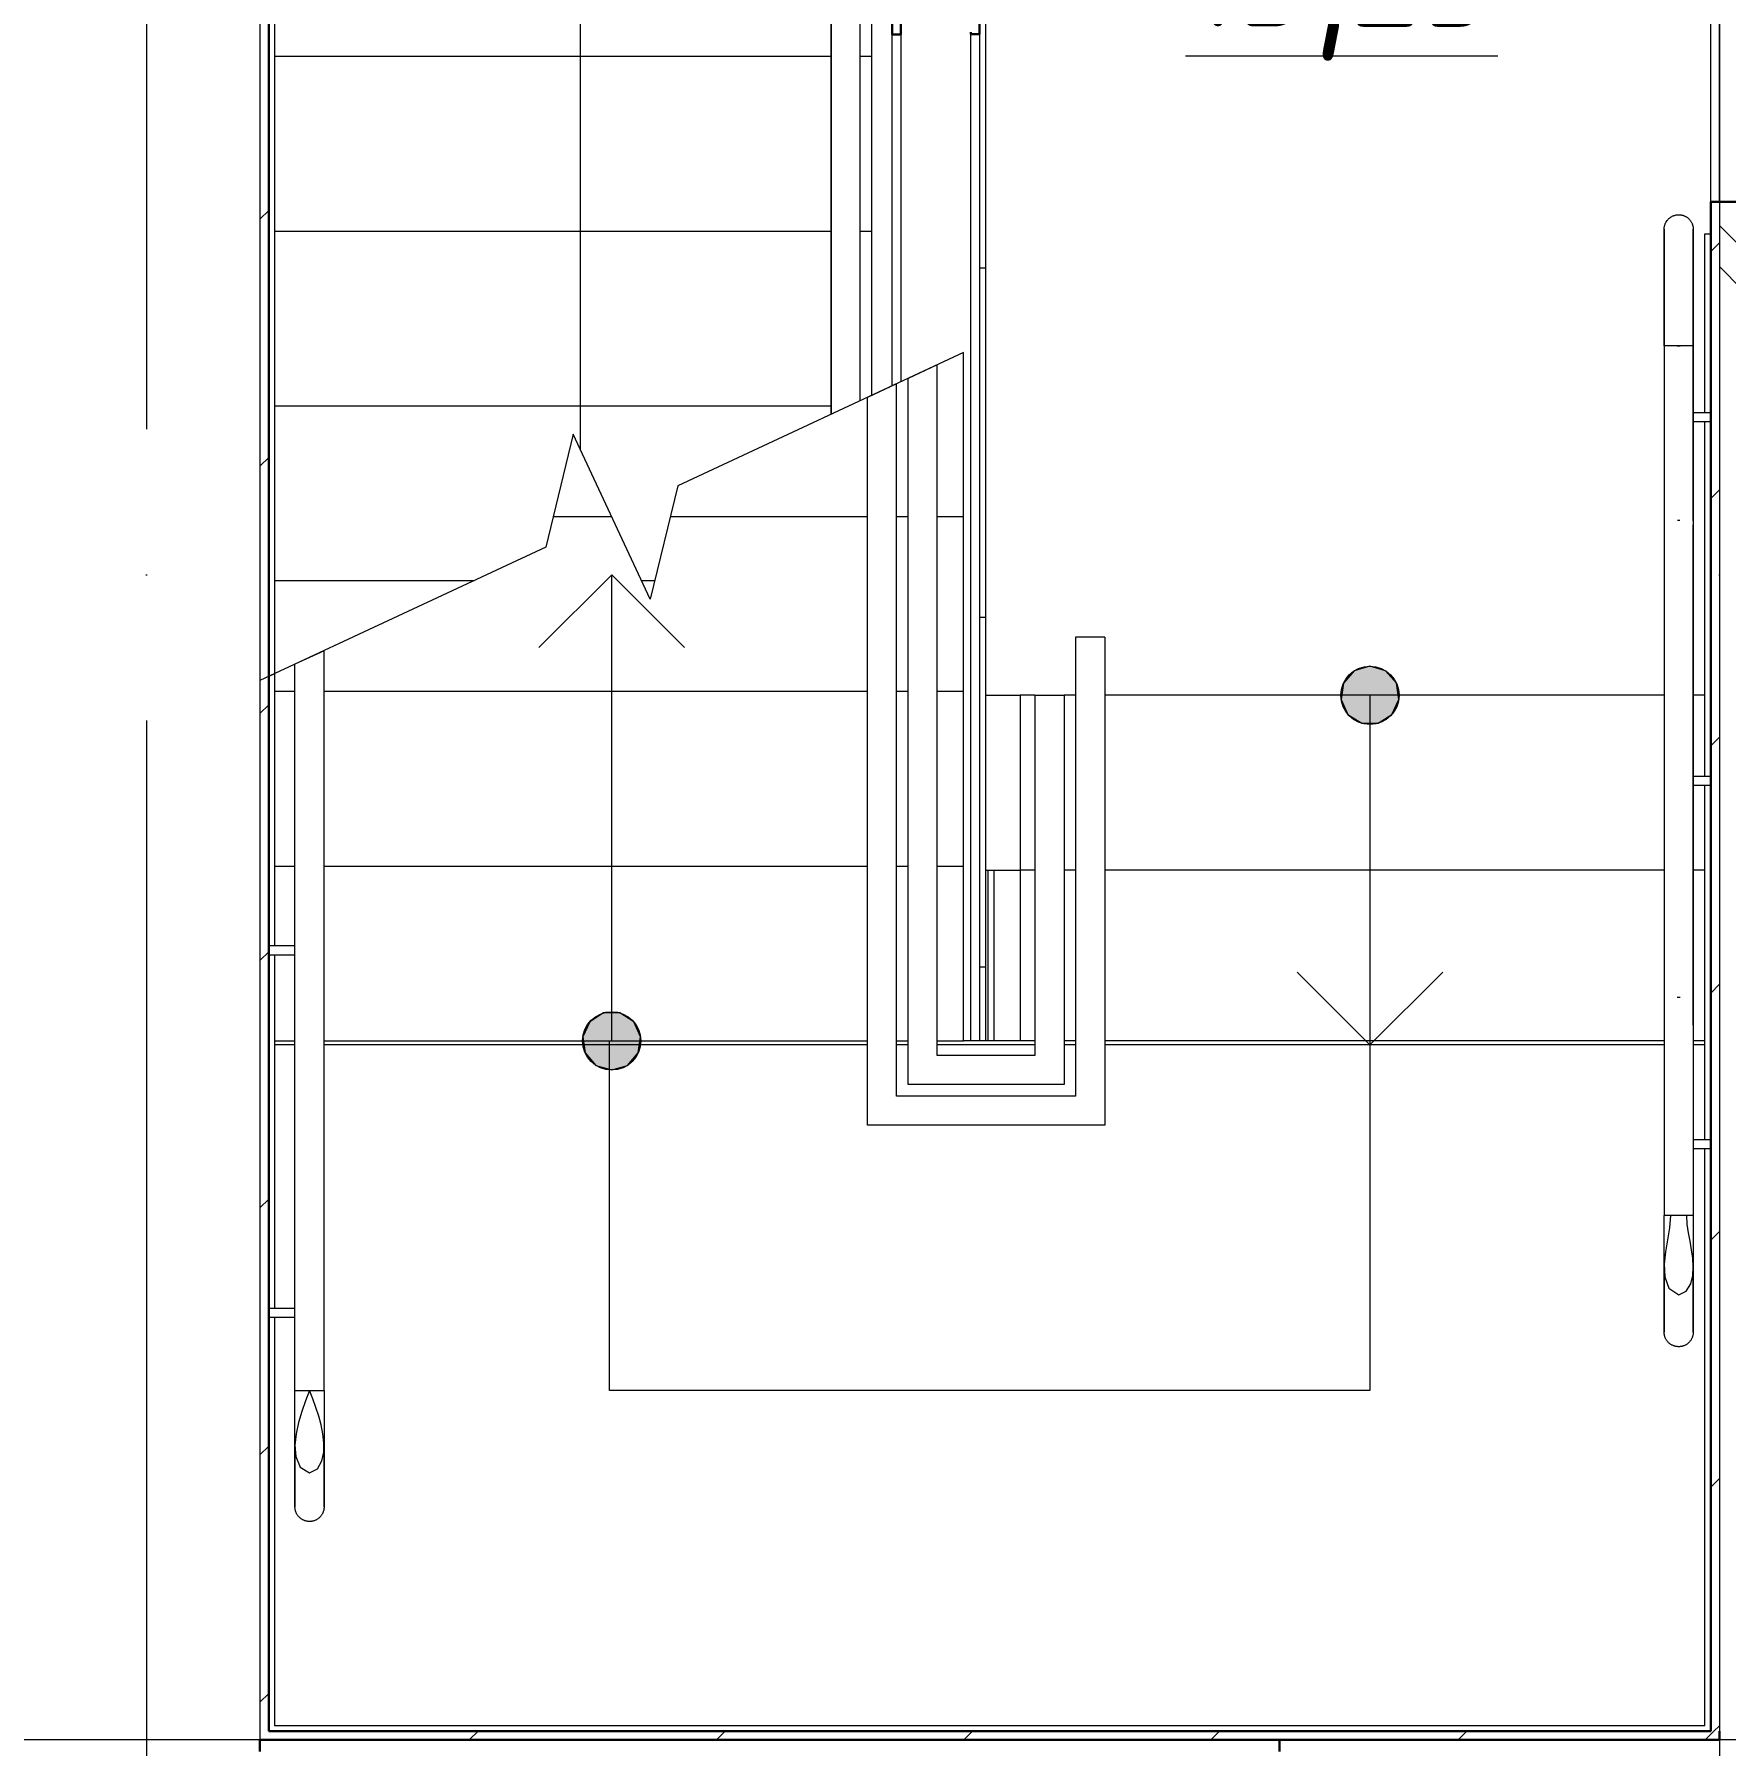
# Model space of a CAD drawing. Header units: millimetres. Extents: x -259809 to 472825, y -397243 to 31861.
# Drawn here: x -7748 to -4845, y -337242 to -334304 of the extents above; entities that cross this region are included whole.
import ezdxf

# ---------------------------------------------------------------- set-up
doc = ezdxf.new("R2010")
doc.units = ezdxf.units.MM
doc.linetypes.add('ADSK_Линия сетки', pattern=[25, 20, -2.5, 0, -2.5])
doc.linetypes.add('ADSK_Штриховая_ш2 п1_5', pattern=[4.5, 3, -1.5])
for name, color, linetype, lineweight in [('Двери', 252, 'Continuous', 9), ('Лестницы', 252, 'Continuous', 9), ('Марки помещений', 252, 'Continuous', 20), ('Ограждение', 252, 'Continuous', 9), ('Оси', 252, 'Continuous', 9), ('Перекрытие', 252, 'Continuous', 18), ('Стены внутренние', 252, 'Continuous', 18), ('Стены наружные', 252, 'Continuous', 18), ('Стрелки вверх', 7, 'Continuous', 18)]:
    doc.layers.add(name, color=color, linetype=linetype, lineweight=lineweight)
doc.styles.add('GOST Common_3', font='', dxfattribs={"height": 3.5})
doc.styles.get('GOST Common_3').set_extended_font_data('GOST 2.304 type A')

# ---------------------------------------------------------------- blocks, each defined once
blk = doc.blocks.new('1 этаж')
at = {"layer": 'Двери', "lineweight": 18, "true_color": 0x636466}
h = blk.add_hatch(dxfattribs=at)
h.set_pattern_fill('FP_2', color=251, angle=-90, style=0, pattern_type=2)
h.set_pattern_definition([(315, (-4580.8, 19069.687), (35.3553, 35.3553), [])])
h.paths.add_polyline_path([(-4855.8, 17944.7), (-4305.8, 17944.7), (-4305.8, 18094.7), (-4855.8, 18094.7)])
h.paths.add_polyline_path([(-4340.6, 19794.7), (-4305.8, 19794.7), (-4305.8, 19944.7), (-4855.8, 19944.7), (-4855.8, 19794.7)])
at = {"layer": 'Ограждение', "true_color": 0x636466}
h = blk.add_hatch(dxfattribs=at)
h.set_pattern_fill('FP_25', color=251, style=0, pattern_type=2)
h.set_pattern_definition([(0, (-32119.8, 94.4), (0, 600), []), (90, (-32119.8, 94.4), (-600, 4e-14), [])])
h.paths.add_polyline_path([(-6125.8, 16654.7), (-6115.8, 16654.7), (-6115.8, 19784.7), (-6125.8, 19794.7), (-6125.8, 16724.7)])
at = {"layer": 'Стрелки вверх', "true_color": 0x636466}
h = blk.add_hatch(color=251, dxfattribs=at)
edge = h.paths.add_edge_path()
edge.add_arc((-5455.8, 17247.8), 50, 0, 360)
for points in [[(-5441.7, 17199.8), (-5418, 17215), (-5406.3, 17240.6), (-5410.3, 17268.5), (-5428.8, 17289.8), (-5455.8, 17297.8), (-5482.8, 17289.8), (-5501.3, 17268.5), (-5505.3, 17240.6), (-5493.6, 17215), (-5469.9, 17199.8)], [(-6757.1, 16604.7), (-6730, 16612.6), (-6711.6, 16633.9), (-6707.6, 16661.8), (-6719.3, 16687.4), (-6743, 16702.7), (-6771.1, 16702.7), (-6794.8, 16687.4), (-6806.5, 16661.8), (-6802.5, 16633.9), (-6784.1, 16612.6)]]:
    blk.add_hatch(color=251, dxfattribs=at).paths.add_polyline_path(points)
h = blk.add_hatch(color=251, dxfattribs=at)
edge = h.paths.add_edge_path()
edge.add_arc((-6757.1, 16654.7), 50, 0, 360)
at = {"layer": 'Двери', "color": 251, "linetype": 'ADSK_Штриховая_ш2 п1_5', "true_color": 0x636466}
for p, q in [((-4305.8, 18094.7), (-4855.8, 18094.7)), ((-4855.8, 18094.7), (-4855.8, 17944.7))]:
    blk.add_line(p, q, dxfattribs=at)
at = {"layer": 'Лестницы', "color": 251, "true_color": 0x636466}
for p, q in [((-7335.8, 18344.7), (-6380.4, 18344.7)), ((-7335.8, 18344.7), (-6380.4, 18344.7)), ((-6330.4, 18344.7), (-6310.4, 18344.7)), ((-6330.4, 18344.7), (-6310.4, 18344.7)), ((-7335.8, 18044.7), (-6380.4, 18044.7)), ((-7335.8, 18044.7), (-6380.4, 18044.7)), ((-6330.4, 18044.7), (-6310.4, 18044.7)), ((-6330.4, 18044.7), (-6310.4, 18044.7)), ((-6153.3, 17836.2), (-6643.8, 17607.5)), ((-6153.3, 17554.7), (-6153.3, 17836.2)), ((-7335.8, 17744.7), (-6380.4, 17744.7)), ((-7335.8, 17744.7), (-6380.4, 17744.7)), ((-6823.1, 17696.3), (-6870.3, 17501.9)), ((-6691, 17413.1), (-6823.1, 17696.3)), ((-6643.8, 17607.5), (-6691, 17413.1)), ((-6857.5, 17554.7), (-6757.1, 17554.7)), ((-6857.5, 17554.7), (-6757.1, 17554.7)), ((-6656.6, 17554.7), (-6318.3, 17554.7)), ((-6656.6, 17554.7), (-6318.3, 17554.7)), ((-6268.3, 17554.7), (-6248.3, 17554.7)), ((-6268.3, 17554.7), (-6248.3, 17554.7)), ((-6198.3, 17554.7), (-6153.3, 17554.7)), ((-6198.3, 17554.7), (-6153.3, 17554.7)), ((-6153.3, 17254.7), (-6153.3, 17554.7)), ((-6870.3, 17501.9), (-7360.8, 17273.2)), ((-7335.8, 17444.7), (-6992.9, 17444.7)), ((-7335.8, 17444.7), (-6992.9, 17444.7)), ((-6705.8, 17444.7), (-6683.3, 17444.7)), ((-6705.8, 17444.7), (-6683.3, 17444.7)), ((-7335.8, 17254.7), (-7300.8, 17254.7)), ((-7335.8, 17254.7), (-7300.8, 17254.7)), ((-7250.8, 17254.7), (-6318.3, 17254.7)), ((-7250.8, 17254.7), (-6318.3, 17254.7)), ((-6268.3, 17254.7), (-6248.3, 17254.7)), ((-6268.3, 17254.7), (-6248.3, 17254.7)), ((-6198.3, 17254.7), (-6153.3, 17254.7)), ((-6198.3, 17254.7), (-6153.3, 17254.7)), ((-6153.3, 16954.7), (-6153.3, 17254.7)), ((-6030.8, 17247.8), (-6055.8, 17247.8)), ((-6055.8, 17247.8), (-6055.8, 16947.8)), ((-6030.8, 17247.8), (-6055.8, 17247.8)), ((-5960.8, 17247.8), (-5980.8, 17247.8)), ((-5960.8, 17247.8), (-5980.8, 17247.8)), ((-4950.8, 17247.8), (-5910.8, 17247.8)), ((-4950.8, 17247.8), (-5910.8, 17247.8)), ((-4880.8, 17247.8), (-4900.8, 17247.8)), ((-4880.8, 17247.8), (-4900.8, 17247.8)), ((-7335.8, 16954.7), (-7300.8, 16954.7)), ((-7335.8, 16954.7), (-7300.8, 16954.7)), ((-7250.8, 16954.7), (-6318.3, 16954.7)), ((-7250.8, 16954.7), (-6318.3, 16954.7)), ((-6268.3, 16954.7), (-6248.3, 16954.7)), ((-6268.3, 16954.7), (-6248.3, 16954.7)), ((-6198.3, 16954.7), (-6153.3, 16954.7)), ((-6198.3, 16954.7), (-6153.3, 16954.7)), ((-6153.3, 16654.7), (-6153.3, 16954.7)), ((-6055.8, 16947.8), (-6055.8, 16654.7)), ((-6030.8, 16947.8), (-6055.8, 16947.8)), ((-6030.8, 16947.8), (-6055.8, 16947.8)), ((-5960.8, 16947.8), (-5980.8, 16947.8)), ((-5960.8, 16947.8), (-5980.8, 16947.8)), ((-4950.8, 16947.8), (-5910.8, 16947.8)), ((-4950.8, 16947.8), (-5910.8, 16947.8)), ((-4880.8, 16947.8), (-4900.8, 16947.8)), ((-4880.8, 16947.8), (-4900.8, 16947.8)), ((-7335.8, 16654.7), (-7300.8, 16654.7)), ((-7335.8, 16654.7), (-7300.8, 16654.7)), ((-7250.8, 16654.7), (-6318.3, 16654.7)), ((-7250.8, 16654.7), (-6318.3, 16654.7)), ((-6268.3, 16654.7), (-6248.3, 16654.7)), ((-6268.3, 16654.7), (-6248.3, 16654.7)), ((-6198.3, 16654.7), (-6153.3, 16654.7)), ((-6198.3, 16654.7), (-6153.3, 16654.7)), ((-6055.8, 16654.7), (-6153.3, 16654.7)), ((-6030.8, 16654.7), (-6055.8, 16654.7)), ((-6030.8, 16647.8), (-6055.8, 16647.8)), ((-5960.8, 16654.7), (-5980.8, 16654.7)), ((-5960.8, 16647.8), (-5980.8, 16647.8)), ((-4950.8, 16654.7), (-5910.8, 16654.7)), ((-4950.8, 16647.8), (-5910.8, 16647.8)), ((-4880.8, 16654.7), (-4900.8, 16654.7)), ((-4880.8, 16647.8), (-4900.8, 16647.8))]:
    blk.add_line(p, q, dxfattribs=at)
at = {"layer": 'Ограждение', "color": 251, "true_color": 0x636466}
for p, q in [((-6115.8, 19784.7), (-6115.8, 16654.7)), ((-7335.8, 19544.7), (-7335.8, 17284.8)), ((-6380.4, 19552.1), (-6380.4, 17730.3)), ((-6380.4, 17730.3), (-6380.4, 19544.7)), ((-6330.4, 17753.6), (-6330.4, 19552.1)), ((-6330.4, 17753.6), (-6330.4, 19544.7)), ((-6310.4, 17763), (-6310.4, 19544.7)), ((-4880.8, 18039.7), (-4870.8, 18039.7)), ((-4880.8, 17732.4), (-4880.8, 18039.7)), ((-4950.8, 17847.8), (-4950.8, 17547.3)), ((-4900.8, 17847.8), (-4950.8, 17847.8)), ((-4950.8, 17847.8), (-4950.8, 17547.8)), ((-4923.5, 17847.8), (-4928.1, 17847.8)), ((-4928.1, 17847.8), (-4925.8, 17847.8)), ((-4925.8, 17847.8), (-4923.5, 17847.8)), ((-4900.8, 17547.3), (-4900.8, 17847.8)), ((-4900.8, 17847.8), (-4900.8, 17547.8)), ((-6198.3, 17815.2), (-6248.3, 17791.9)), ((-6198.3, 17815.2), (-6248.3, 17791.9)), ((-6198.3, 16629.7), (-6198.3, 17815.2)), ((-6268.3, 17782.6), (-6318.3, 17759.3)), ((-6268.3, 16559.7), (-6268.3, 17782.6)), ((-6248.3, 16579.7), (-6248.3, 17791.9)), ((-6318.3, 16509.7), (-6318.3, 17759.3)), ((-4870.8, 17732.7), (-4900.8, 17732.7)), ((-4900.8, 17717.7), (-4870.8, 17717.7)), ((-4880.8, 17108.5), (-4880.8, 17717.9)), ((-4950.8, 17547.8), (-4950.8, 16654.7)), ((-4950.8, 17540.7), (-4950.8, 16681.6)), ((-4900.8, 17547.8), (-4900.8, 16654.7)), ((-4900.8, 16681.6), (-4900.8, 17540.7)), ((-5910.8, 17347.8), (-5960.8, 17347.8)), ((-5960.8, 17347.8), (-5960.8, 16559.7)), ((-5910.8, 17347.8), (-5910.8, 16509.7)), ((-7250.8, 17324.4), (-7300.8, 17301.1)), ((-7250.8, 16354.7), (-7250.8, 17324.4)), ((-7335.8, 17284.8), (-7345.8, 17280.1)), ((-7335.8, 17284.8), (-7335.8, 16817.3)), ((-7300.8, 16354.7), (-7300.8, 17301.1)), ((-6030.8, 17247.8), (-5980.8, 17247.8)), ((-6030.8, 17247.8), (-6030.8, 16629.7)), ((-5980.8, 17247.8), (-5980.8, 16579.7)), ((-4870.8, 17108.7), (-4900.8, 17108.7)), ((-4900.8, 17093.7), (-4870.8, 17093.7)), ((-4880.8, 16484.5), (-4880.8, 17094)), ((-6110.8, 16654.7), (-6110.8, 16947.8)), ((-6100.8, 16654.7), (-6100.8, 16947.8)), ((-7300.8, 16817.6), (-7345.8, 16817.6)), ((-7345.8, 16802.6), (-7300.8, 16802.6)), ((-7335.8, 16802.8), (-7335.8, 16354.7)), ((-4923.2, 16729.3), (-4928.4, 16729.3)), ((-6030.8, 16629.7), (-6198.3, 16629.7)), ((-4950.8, 16654.7), (-4950.8, 16354.7)), ((-4900.8, 16654.7), (-4900.8, 16354.7)), ((-5980.8, 16579.7), (-6248.3, 16579.7)), ((-5960.8, 16559.7), (-6268.3, 16559.7)), ((-5910.8, 16509.7), (-6318.3, 16509.7)), ((-4870.8, 16484.8), (-4900.8, 16484.8)), ((-4900.8, 16469.8), (-4870.8, 16469.8)), ((-4880.8, 15479.7), (-4880.8, 16470)), ((-7335.8, 16354.7), (-7335.8, 16194.9)), ((-7300.8, 16054.7), (-7300.8, 16354.7)), ((-7250.8, 16054.7), (-7250.8, 16354.7)), ((-4900.8, 16354.7), (-4950.8, 16354.7)), ((-7300.8, 16195.2), (-7345.8, 16195.2)), ((-7345.8, 16180.2), (-7300.8, 16180.2)), ((-7335.8, 16180.4), (-7335.8, 15479.7)), ((-7300.8, 16054.7), (-7250.8, 16054.7)), ((-7335.8, 15479.7), (-4880.8, 15479.7))]:
    blk.add_line(p, q, dxfattribs=at)
at = {"layer": 'Ограждение', "color": 251, "true_color": 0x636466, "flags": 128}
for points in [[(-4950.8, 18047.8), (-4950.8, 18048.8), (-4950.7, 18049.8), (-4950.6, 18050.7), (-4950.5, 18051.7), (-4950.3, 18052.7), (-4950.1, 18053.7), (-4949.8, 18054.7), (-4949.5, 18055.6), (-4949.2, 18056.6), (-4948.8, 18057.5), (-4948.4, 18058.4), (-4948, 18059.3), (-4947.5, 18060.2), (-4947, 18061), (-4946.4, 18061.9), (-4945.9, 18062.7), (-4945.2, 18063.5), (-4944.6, 18064.2), (-4943.9, 18065), (-4943.2, 18065.7), (-4942.5, 18066.4), (-4941.7, 18067), (-4940.9, 18067.6), (-4940.1, 18068.2), (-4939.3, 18068.8), (-4938.5, 18069.3), (-4937.6, 18069.8), (-4936.7, 18070.3), (-4935.8, 18070.7), (-4934.9, 18071.1), (-4933.9, 18071.4), (-4933, 18071.7), (-4932, 18072), (-4931, 18072.2), (-4930.1, 18072.4), (-4929.1, 18072.5), (-4928.1, 18072.7), (-4927.1, 18072.7), (-4926.1, 18072.8), (-4925.8, 18072.8)], [(-4925.8, 18072.8), (-4924.8, 18072.7), (-4923.8, 18072.7), (-4922.8, 18072.6), (-4921.8, 18072.4), (-4920.8, 18072.3), (-4919.9, 18072), (-4918.9, 18071.8), (-4917.9, 18071.5), (-4917, 18071.2), (-4916.1, 18070.8), (-4915.2, 18070.4), (-4914.3, 18069.9), (-4913.4, 18069.5), (-4912.5, 18068.9), (-4911.7, 18068.4), (-4910.9, 18067.8), (-4910.1, 18067.2), (-4909.3, 18066.6), (-4908.6, 18065.9), (-4907.9, 18065.2), (-4907.2, 18064.4), (-4906.5, 18063.7), (-4905.9, 18062.9), (-4905.3, 18062.1), (-4904.8, 18061.3), (-4904.2, 18060.4), (-4903.8, 18059.5), (-4903.3, 18058.6), (-4902.9, 18057.7), (-4902.5, 18056.8), (-4902.2, 18055.9), (-4901.9, 18054.9), (-4901.6, 18054), (-4901.4, 18053), (-4901.2, 18052), (-4901, 18051), (-4900.9, 18050), (-4900.8, 18049), (-4900.8, 18048), (-4900.8, 18047.8)], [(-4950.8, 17847.8), (-4950.8, 17855.8), (-4950.8, 17863.7), (-4950.8, 17871.7), (-4950.8, 17879.6), (-4950.8, 17887.5), (-4950.8, 17895.3), (-4950.8, 17903), (-4950.8, 17910.7), (-4950.8, 17918.2), (-4950.8, 17925.6), (-4950.8, 17932.9), (-4950.8, 17940.1), (-4950.8, 17947.1), (-4950.8, 17954), (-4950.8, 17960.7), (-4950.8, 17967.2), (-4950.8, 17973.5), (-4950.8, 17979.6), (-4950.8, 17985.5), (-4950.8, 17991.2), (-4950.8, 17996.7), (-4950.8, 18001.9), (-4950.8, 18006.9), (-4950.8, 18011.6), (-4950.8, 18016.1), (-4950.8, 18020.2), (-4950.8, 18024.1), (-4950.8, 18027.8), (-4950.8, 18031.1), (-4950.8, 18034.2), (-4950.8, 18036.9), (-4950.8, 18039.4), (-4950.8, 18041.5), (-4950.8, 18043.3), (-4950.8, 18044.8), (-4950.8, 18046), (-4950.8, 18046.9), (-4950.8, 18047.5), (-4950.8, 18047.7), (-4950.8, 18047.8)], [(-4950.8, 18047.8), (-4950.8, 18047.6), (-4950.8, 18047.1), (-4950.8, 18046.3), (-4950.8, 18045.2), (-4950.8, 18043.8), (-4950.8, 18042), (-4950.8, 18040), (-4950.8, 18037.6), (-4950.8, 18034.9), (-4950.8, 18032), (-4950.8, 18028.7), (-4950.8, 18025.2), (-4950.8, 18021.3), (-4950.8, 18017.2), (-4950.8, 18012.8), (-4950.8, 18008.2), (-4950.8, 18003.3), (-4950.8, 17998.1), (-4950.8, 17992.7), (-4950.8, 17987.1), (-4950.8, 17981.2), (-4950.8, 17975.2), (-4950.8, 17968.9), (-4950.8, 17962.5), (-4950.8, 17955.8), (-4950.8, 17949), (-4950.8, 17942), (-4950.8, 17934.9), (-4950.8, 17927.6), (-4950.8, 17920.2), (-4950.8, 17912.7), (-4950.8, 17905.1), (-4950.8, 17897.4), (-4950.8, 17889.6), (-4950.8, 17881.7), (-4950.8, 17873.8), (-4950.8, 17865.9), (-4950.8, 17857.9), (-4950.8, 17849.9), (-4950.8, 17847.8)], [(-4900.8, 17847.8), (-4900.8, 17855.8), (-4900.8, 17863.7), (-4900.8, 17871.7), (-4900.8, 17879.6), (-4900.8, 17887.5), (-4900.8, 17895.3), (-4900.8, 17903), (-4900.8, 17910.7), (-4900.8, 17918.2), (-4900.8, 17925.6), (-4900.8, 17932.9), (-4900.8, 17940.1), (-4900.8, 17947.1), (-4900.8, 17954), (-4900.8, 17960.7), (-4900.8, 17967.2), (-4900.8, 17973.5), (-4900.8, 17979.6), (-4900.8, 17985.5), (-4900.8, 17991.2), (-4900.8, 17996.7), (-4900.8, 18001.9), (-4900.8, 18006.9), (-4900.8, 18011.6), (-4900.8, 18016.1), (-4900.8, 18020.2), (-4900.8, 18024.1), (-4900.8, 18027.8), (-4900.8, 18031.1), (-4900.8, 18034.2), (-4900.8, 18036.9), (-4900.8, 18039.4), (-4900.8, 18041.5), (-4900.8, 18043.3), (-4900.8, 18044.8), (-4900.8, 18046), (-4900.8, 18046.9), (-4900.8, 18047.5), (-4900.8, 18047.7), (-4900.8, 18047.8)], [(-4900.8, 18047.8), (-4900.8, 18047.6), (-4900.8, 18047.1), (-4900.8, 18046.3), (-4900.8, 18045.2), (-4900.8, 18043.8), (-4900.8, 18042), (-4900.8, 18040), (-4900.8, 18037.6), (-4900.8, 18034.9), (-4900.8, 18032), (-4900.8, 18028.7), (-4900.8, 18025.2), (-4900.8, 18021.3), (-4900.8, 18017.2), (-4900.8, 18012.8), (-4900.8, 18008.2), (-4900.8, 18003.3), (-4900.8, 17998.1), (-4900.8, 17992.7), (-4900.8, 17987.1), (-4900.8, 17981.2), (-4900.8, 17975.2), (-4900.8, 17968.9), (-4900.8, 17962.5), (-4900.8, 17955.8), (-4900.8, 17949), (-4900.8, 17942), (-4900.8, 17934.9), (-4900.8, 17927.6), (-4900.8, 17920.2), (-4900.8, 17912.7), (-4900.8, 17905.1), (-4900.8, 17897.4), (-4900.8, 17889.6), (-4900.8, 17881.7), (-4900.8, 17873.8), (-4900.8, 17865.9), (-4900.8, 17857.9), (-4900.8, 17849.9), (-4900.8, 17847.8)], [(-4950.8, 16154.7), (-4950.8, 16154.8), (-4950.8, 16155.3), (-4950.8, 16156.1), (-4950.8, 16157.2), (-4950.8, 16158.7), (-4950.8, 16160.4), (-4950.8, 16162.5), (-4950.8, 16164.8), (-4950.8, 16167.5), (-4950.8, 16170.5), (-4950.8, 16173.7), (-4950.8, 16177.3), (-4950.8, 16181.1), (-4950.8, 16185.2), (-4950.8, 16189.6), (-4950.8, 16194.3), (-4950.8, 16199.2), (-4950.8, 16204.3), (-4950.8, 16209.7), (-4950.8, 16215.3), (-4950.8, 16221.2), (-4950.8, 16227.3), (-4950.8, 16233.5), (-4950.8, 16240), (-4950.8, 16246.6), (-4950.8, 16253.4), (-4950.8, 16260.4), (-4950.8, 16267.6), (-4950.8, 16274.8), (-4950.8, 16282.2), (-4950.8, 16289.7), (-4950.8, 16297.3), (-4950.8, 16305.1), (-4950.8, 16312.8), (-4950.8, 16320.7), (-4950.8, 16328.6), (-4950.8, 16336.6), (-4950.8, 16344.5), (-4950.8, 16352.5), (-4950.8, 16354.7)], [(-4939.7, 16354.7), (-4941.4, 16333.7), (-4945, 16312.9), (-4948.6, 16292.5), (-4950.7, 16271.4), (-4949.6, 16249.8), (-4942.7, 16229.9), (-4925.8, 16218.7)], [(-4925.8, 16218.7), (-4912.7, 16224.9), (-4905.2, 16237.5), (-4901.7, 16251.9), (-4900.8, 16266.7), (-4901.6, 16281.5), (-4903.6, 16296.2), (-4906.2, 16310.8), (-4908.9, 16325.3), (-4911, 16339.9), (-4911.9, 16354.7)], [(-4900.8, 16354.7), (-4900.8, 16346.7), (-4900.8, 16338.7), (-4900.8, 16330.7), (-4900.8, 16322.8), (-4900.8, 16315), (-4900.8, 16307.1), (-4900.8, 16299.4), (-4900.8, 16291.8), (-4900.8, 16284.2), (-4900.8, 16276.8), (-4900.8, 16269.5), (-4900.8, 16262.3), (-4900.8, 16255.3), (-4900.8, 16248.4), (-4900.8, 16241.8), (-4900.8, 16235.2), (-4900.8, 16228.9), (-4900.8, 16222.8), (-4900.8, 16216.9), (-4900.8, 16211.2), (-4900.8, 16205.8), (-4900.8, 16200.5), (-4900.8, 16195.6), (-4900.8, 16190.8), (-4900.8, 16186.4), (-4900.8, 16182.2), (-4900.8, 16178.3), (-4900.8, 16174.7), (-4900.8, 16171.3), (-4900.8, 16168.3), (-4900.8, 16165.5), (-4900.8, 16163.1), (-4900.8, 16160.9), (-4900.8, 16159.1), (-4900.8, 16157.6), (-4900.8, 16156.4), (-4900.8, 16155.5), (-4900.8, 16154.9), (-4900.8, 16154.7), (-4900.8, 16154.7)], [(-4950.8, 16266), (-4950.8, 16258.9), (-4950.8, 16251.9), (-4950.8, 16245.1), (-4950.8, 16238.5), (-4950.8, 16232.1), (-4950.8, 16225.9), (-4950.8, 16219.9), (-4950.8, 16214.1), (-4950.8, 16208.5), (-4950.8, 16203.2), (-4950.8, 16198.1), (-4950.8, 16193.2), (-4950.8, 16188.6), (-4950.8, 16184.3), (-4950.8, 16180.2), (-4950.8, 16176.5), (-4950.8, 16173), (-4950.8, 16169.8), (-4950.8, 16166.9), (-4950.8, 16164.3), (-4950.8, 16162), (-4950.8, 16160), (-4950.8, 16158.3), (-4950.8, 16157), (-4950.8, 16155.9), (-4950.8, 16155.2), (-4950.8, 16154.8), (-4950.8, 16154.7)], [(-4900.8, 16154.7), (-4900.8, 16154.8), (-4900.8, 16155.3), (-4900.8, 16156.1), (-4900.8, 16157.2), (-4900.8, 16158.7), (-4900.8, 16160.4), (-4900.8, 16162.5), (-4900.8, 16164.8), (-4900.8, 16167.5), (-4900.8, 16170.5), (-4900.8, 16173.7), (-4900.8, 16177.3), (-4900.8, 16181.1), (-4900.8, 16185.2), (-4900.8, 16189.6), (-4900.8, 16194.3), (-4900.8, 16199.2), (-4900.8, 16204.3), (-4900.8, 16209.7), (-4900.8, 16215.3), (-4900.8, 16221.2), (-4900.8, 16227.3), (-4900.8, 16233.5), (-4900.8, 16240), (-4900.8, 16246.6), (-4900.8, 16253.4), (-4900.8, 16260.4), (-4900.8, 16266)], [(-4925.8, 16129.7), (-4926.8, 16129.7), (-4927.8, 16129.8), (-4928.8, 16129.9), (-4929.8, 16130), (-4930.8, 16130.2), (-4931.7, 16130.4), (-4932.7, 16130.7), (-4933.7, 16131), (-4934.6, 16131.3), (-4935.5, 16131.7), (-4936.5, 16132.1), (-4937.3, 16132.5), (-4938.2, 16133), (-4939.1, 16133.5), (-4939.9, 16134.1), (-4940.7, 16134.6), (-4941.5, 16135.2), (-4942.3, 16135.9), (-4943, 16136.6), (-4943.7, 16137.3), (-4944.4, 16138), (-4945.1, 16138.8), (-4945.7, 16139.5), (-4946.3, 16140.3), (-4946.8, 16141.2), (-4947.4, 16142), (-4947.9, 16142.9), (-4948.3, 16143.8), (-4948.7, 16144.7), (-4949.1, 16145.6), (-4949.4, 16146.6), (-4949.8, 16147.5), (-4950, 16148.5), (-4950.2, 16149.5), (-4950.4, 16150.4), (-4950.6, 16151.4), (-4950.7, 16152.4), (-4950.8, 16153.4), (-4950.8, 16154.4), (-4950.8, 16154.7)], [(-4900.8, 16154.7), (-4900.8, 16153.7), (-4900.9, 16152.7), (-4901, 16151.7), (-4901.1, 16150.7), (-4901.3, 16149.7), (-4901.5, 16148.7), (-4901.8, 16147.8), (-4902.1, 16146.8), (-4902.4, 16145.9), (-4902.8, 16145), (-4903.2, 16144), (-4903.6, 16143.1), (-4904.1, 16142.3), (-4904.6, 16141.4), (-4905.2, 16140.6), (-4905.7, 16139.8), (-4906.4, 16139), (-4907, 16138.2), (-4907.7, 16137.5), (-4908.4, 16136.8), (-4909.1, 16136.1), (-4909.9, 16135.4), (-4910.7, 16134.8), (-4911.5, 16134.2), (-4912.3, 16133.7), (-4913.1, 16133.1), (-4914, 16132.6), (-4914.9, 16132.2), (-4915.8, 16131.8), (-4916.7, 16131.4), (-4917.7, 16131), (-4918.6, 16130.7), (-4919.6, 16130.5), (-4920.6, 16130.2), (-4921.6, 16130.1), (-4922.5, 16129.9), (-4923.5, 16129.8), (-4924.5, 16129.7), (-4925.5, 16129.7), (-4925.8, 16129.7)], [(-7300.8, 15854.7), (-7300.8, 15854.8), (-7300.8, 15855.3), (-7300.8, 15856.1), (-7300.8, 15857.2), (-7300.8, 15858.7), (-7300.8, 15860.4), (-7300.8, 15862.5), (-7300.8, 15864.8), (-7300.8, 15867.5), (-7300.8, 15870.5), (-7300.8, 15873.7), (-7300.8, 15877.3), (-7300.8, 15881.1), (-7300.8, 15885.2), (-7300.8, 15889.6), (-7300.8, 15894.3), (-7300.8, 15899.2), (-7300.8, 15904.3), (-7300.8, 15909.7), (-7300.8, 15915.3), (-7300.8, 15921.2), (-7300.8, 15927.3), (-7300.8, 15933.5), (-7300.8, 15940), (-7300.8, 15946.6), (-7300.8, 15953.4), (-7300.8, 15960.4), (-7300.8, 15967.6), (-7300.8, 15974.8), (-7300.8, 15982.2), (-7300.8, 15989.7), (-7300.8, 15997.3), (-7300.8, 16005.1), (-7300.8, 16012.8), (-7300.8, 16020.7), (-7300.8, 16028.6), (-7300.8, 16036.6), (-7300.8, 16044.5), (-7300.8, 16052.5), (-7300.8, 16054.7)], [(-7275.8, 16054.7), (-7282.6, 16036.6), (-7289, 16018.2), (-7294.6, 15999.4), (-7298.8, 15980), (-7300.8, 15960.5), (-7299.3, 15941), (-7292, 15923), (-7275.8, 15913.3)], [(-7275.8, 15913.3), (-7262, 15919.9), (-7254.4, 15933.5), (-7251.2, 15948.8), (-7251, 15964.5), (-7252.8, 15980), (-7256, 15995.4), (-7260.1, 16010.4), (-7265, 16025.3), (-7270.3, 16040.1), (-7275.8, 16054.7)], [(-7250.8, 16054.7), (-7250.8, 16046.7), (-7250.8, 16038.7), (-7250.8, 16030.7), (-7250.8, 16022.8), (-7250.8, 16015), (-7250.8, 16007.1), (-7250.8, 15999.4), (-7250.8, 15991.8), (-7250.8, 15984.2), (-7250.8, 15976.8), (-7250.8, 15969.5), (-7250.8, 15962.3), (-7250.8, 15955.3), (-7250.8, 15948.4), (-7250.8, 15941.8), (-7250.8, 15935.2), (-7250.8, 15928.9), (-7250.8, 15922.8), (-7250.8, 15916.9), (-7250.8, 15911.2), (-7250.8, 15905.8), (-7250.8, 15900.5), (-7250.8, 15895.6), (-7250.8, 15890.8), (-7250.8, 15886.4), (-7250.8, 15882.2), (-7250.8, 15878.3), (-7250.8, 15874.7), (-7250.8, 15871.3), (-7250.8, 15868.3), (-7250.8, 15865.5), (-7250.8, 15863.1), (-7250.8, 15860.9), (-7250.8, 15859.1), (-7250.8, 15857.6), (-7250.8, 15856.4), (-7250.8, 15855.5), (-7250.8, 15854.9), (-7250.8, 15854.7), (-7250.8, 15854.7)], [(-7300.8, 15957.9), (-7300.8, 15951), (-7300.8, 15944.2), (-7300.8, 15937.6), (-7300.8, 15931.2), (-7300.8, 15925), (-7300.8, 15919.1), (-7300.8, 15913.3), (-7300.8, 15907.7), (-7300.8, 15902.4), (-7300.8, 15897.4), (-7300.8, 15892.6), (-7300.8, 15888), (-7300.8, 15883.7), (-7300.8, 15879.7), (-7300.8, 15876), (-7300.8, 15872.5), (-7300.8, 15869.4), (-7300.8, 15866.5), (-7300.8, 15863.9), (-7300.8, 15861.7), (-7300.8, 15859.8), (-7300.8, 15858.1), (-7300.8, 15856.8), (-7300.8, 15855.8), (-7300.8, 15855.1), (-7300.8, 15854.8), (-7300.8, 15854.7)], [(-7250.8, 15854.7), (-7250.8, 15854.8), (-7250.8, 15855.3), (-7250.8, 15856.1), (-7250.8, 15857.2), (-7250.8, 15858.7), (-7250.8, 15860.4), (-7250.8, 15862.5), (-7250.8, 15864.8), (-7250.8, 15867.5), (-7250.8, 15870.5), (-7250.8, 15873.7), (-7250.8, 15877.3), (-7250.8, 15881.1), (-7250.8, 15885.2), (-7250.8, 15889.6), (-7250.8, 15894.3), (-7250.8, 15899.2), (-7250.8, 15904.3), (-7250.8, 15909.7), (-7250.8, 15915.3), (-7250.8, 15921.2), (-7250.8, 15927.3), (-7250.8, 15933.5), (-7250.8, 15940), (-7250.8, 15946.6), (-7250.8, 15953.4), (-7250.8, 15957.9)], [(-7275.8, 15829.7), (-7276.8, 15829.7), (-7277.8, 15829.8), (-7278.8, 15829.9), (-7279.8, 15830), (-7280.8, 15830.2), (-7281.7, 15830.4), (-7282.7, 15830.7), (-7283.7, 15831), (-7284.6, 15831.3), (-7285.5, 15831.7), (-7286.5, 15832.1), (-7287.3, 15832.5), (-7288.2, 15833), (-7289.1, 15833.5), (-7289.9, 15834.1), (-7290.7, 15834.6), (-7291.5, 15835.2), (-7292.3, 15835.9), (-7293, 15836.6), (-7293.7, 15837.3), (-7294.4, 15838), (-7295.1, 15838.8), (-7295.7, 15839.5), (-7296.3, 15840.3), (-7296.8, 15841.2), (-7297.4, 15842), (-7297.9, 15842.9), (-7298.3, 15843.8), (-7298.7, 15844.7), (-7299.1, 15845.6), (-7299.4, 15846.6), (-7299.8, 15847.5), (-7300, 15848.5), (-7300.2, 15849.5), (-7300.4, 15850.4), (-7300.6, 15851.4), (-7300.7, 15852.4), (-7300.8, 15853.4), (-7300.8, 15854.4), (-7300.8, 15854.7)], [(-7250.8, 15854.7), (-7250.8, 15853.7), (-7250.9, 15852.7), (-7251, 15851.7), (-7251.1, 15850.7), (-7251.3, 15849.7), (-7251.5, 15848.7), (-7251.8, 15847.8), (-7252.1, 15846.8), (-7252.4, 15845.9), (-7252.8, 15845), (-7253.2, 15844), (-7253.6, 15843.1), (-7254.1, 15842.3), (-7254.6, 15841.4), (-7255.2, 15840.6), (-7255.7, 15839.8), (-7256.4, 15839), (-7257, 15838.2), (-7257.7, 15837.5), (-7258.4, 15836.8), (-7259.1, 15836.1), (-7259.9, 15835.4), (-7260.7, 15834.8), (-7261.5, 15834.2), (-7262.3, 15833.7), (-7263.1, 15833.1), (-7264, 15832.6), (-7264.9, 15832.2), (-7265.8, 15831.8), (-7266.7, 15831.4), (-7267.7, 15831), (-7268.6, 15830.7), (-7269.6, 15830.5), (-7270.6, 15830.2), (-7271.6, 15830.1), (-7272.5, 15829.9), (-7273.5, 15829.8), (-7274.5, 15829.7), (-7275.5, 15829.7), (-7275.8, 15829.7)]]:
    blk.add_lwpolyline(points, dxfattribs=at)
at = {"layer": 'Ограждение', "color": 251, "true_color": 0x636466}
blk.add_open_spline([(-4923.8, 17547.7), (-4924.5, 17547.7), (-4925.8, 17547.8), (-4927.1, 17547.7), (-4927.8, 17547.7)], degree=3, dxfattribs=at)
at = {"layer": 'Оси', "color": 251, "linetype": 'ADSK_Линия сетки', "ltscale": 100, "true_color": 0x636466}
for p, q in [((-7555.8, 32205.3), (-7555.8, 10954.7)), ((-4855.8, 32205.3), (-4855.8, 10954.7)), ((-805.8, 15454.7), (-72528.1, 15454.7))]:
    blk.add_line(p, q, dxfattribs=at)
at = {"layer": 'Перекрытие', "color": 251, "ltscale": 100, "true_color": 0x636466}
for p, q in [((-4855.8, 18094.7), (-4855.8, 19794.7)), ((-6115.8, 17247.8), (-6055.8, 17247.8)), ((-6115.8, 16947.8), (-6055.8, 16947.8)), ((-7300.8, 16647.8), (-7335.8, 16647.8)), ((-6318.3, 16647.8), (-7250.8, 16647.8)), ((-6248.3, 16647.8), (-6268.3, 16647.8)), ((-6030.8, 16647.8), (-6198.3, 16647.8)), ((-5960.8, 16647.8), (-5980.8, 16647.8)), ((-4950.8, 16647.8), (-5910.8, 16647.8)), ((-4880.8, 16647.8), (-4900.8, 16647.8))]:
    blk.add_line(p, q, dxfattribs=at)
at = {"layer": 'Стены внутренние', "color": 251, "true_color": 0x636466}
for p, q in [((-4855.8, 19794.7), (-4855.8, 15469.7)), ((-7360.8, 15454.7), (-7360.8, 15454.7))]:
    blk.add_line(p, q, dxfattribs=at)
at = {"layer": 'Стены внутренние', "color": 251, "lineweight": 30, "true_color": 0x636466}
for p, q in [((-4305.8, 18094.7), (-4855.8, 18094.7)), ((-7360.8, 15434.7), (-7360.8, 15454.7)), ((-4855.8, 15454.7), (-5610.8, 15454.7)), ((-5610.8, 15454.7), (-5610.8, 15434.7)), ((-4855.8, 15454.7), (-4855.8, 15454.7))]:
    blk.add_line(p, q, dxfattribs=at)
at = {"layer": 'Стены наружные', "color": 251, "lineweight": 30, "true_color": 0x636466}
for p, q in [((-6275.8, 19944.7), (-6275.8, 18382.4)), ((-6260.8, 18382.4), (-6260.8, 19929.7)), ((-7345.8, 15469.7), (-7345.8, 19874.7)), ((-6125.8, 18382.6), (-6125.8, 19794.7)), ((-6275.8, 18382.4), (-6260.8, 18382.4)), ((-6140.8, 18386), (-6140.8, 18382.6)), ((-6140.8, 18382.6), (-6125.8, 18382.6)), ((-4870.8, 18094.7), (-4870.8, 15469.7)), ((-4855.8, 18094.7), (-4870.8, 18094.7)), ((-7360.8, 15454.7), (-4855.8, 15454.7)), ((-4870.8, 15469.7), (-7345.8, 15469.7)), ((-4855.8, 15454.7), (-4855.8, 15469.7))]:
    blk.add_line(p, q, dxfattribs=at)
at = {"layer": 'Стены наружные', "color": 251, "true_color": 0x636466}
for p, q in [((-7360.8, 19829.7), (-7360.8, 15454.7)), ((-4870.8, 18094.7), (-4870.8, 19784.7)), ((-6275.8, 17779.1), (-6275.8, 18382.4)), ((-6260.8, 18382.4), (-6260.8, 17786.1)), ((-6140.8, 16654.7), (-6140.8, 18382.6)), ((-6125.8, 18382.6), (-6125.8, 16654.7))]:
    blk.add_line(p, q, dxfattribs=at)
at = {"layer": 'Стены наружные', "color": 251, "linetype": 'Continuous', "lineweight": 9, "true_color": 0x636466}
for p, q in [((-7360.8, 18065.2), (-7345.8, 18080.2)), ((-4870.8, 18009.6), (-4855.8, 18024.6)), ((-7360.8, 17641), (-7345.8, 17656)), ((-4870.8, 17585.4), (-4855.8, 17600.4)), ((-7360.8, 17216.7), (-7345.8, 17231.7)), ((-4870.8, 17161.1), (-4855.8, 17176.1)), ((-7360.8, 16792.4), (-7345.8, 16807.4)), ((-4870.8, 16736.8), (-4855.8, 16751.8)), ((-7360.8, 16368.2), (-7345.8, 16383.2)), ((-4870.8, 16312.6), (-4855.8, 16327.6)), ((-7360.8, 15943.9), (-7345.8, 15958.9)), ((-4870.8, 15888.3), (-4855.8, 15903.3)), ((-7360.8, 15519.6), (-7345.8, 15534.6)), ((-7001.5, 15454.7), (-6986.5, 15469.7)), ((-6577.2, 15454.7), (-6562.2, 15469.7)), ((-6153, 15454.7), (-6138, 15469.7)), ((-5728.7, 15454.7), (-5713.7, 15469.7)), ((-5304.4, 15454.7), (-5289.4, 15469.7)), ((-4880.2, 15454.7), (-4865.2, 15469.7)), ((-4865.2, 15469.7), (-4855.8, 15479))]:
    blk.add_line(p, q, dxfattribs=at)
at = {"layer": 'Стрелки вверх', "color": 251, "true_color": 0x636466}
for p, q in [((-6810.8, 18344.7), (-6810.8, 18644.7)), ((-6810.8, 18044.7), (-6810.8, 18344.7)), ((-6810.8, 17744.7), (-6810.8, 18044.7)), ((-6810.8, 17670), (-6810.8, 17744.7)), ((-6757.1, 17454.7), (-6882.1, 17329.7)), ((-6757.1, 17254.7), (-6757.1, 17454.7)), ((-6757.1, 17454.7), (-6632.1, 17329.7)), ((-5482.8, 17289.8), (-5501.3, 17268.5)), ((-5455.8, 17297.8), (-5482.8, 17289.8)), ((-5428.8, 17289.8), (-5455.8, 17297.8)), ((-5410.3, 17268.5), (-5428.8, 17289.8)), ((-6757.1, 16954.7), (-6757.1, 17254.7)), ((-5501.3, 17268.5), (-5505.3, 17240.6)), ((-5455.8, 17247.8), (-5455.8, 16947.8)), ((-5406.3, 17240.6), (-5410.3, 17268.5)), ((-5505.3, 17240.6), (-5493.6, 17215)), ((-5418, 17215), (-5406.3, 17240.6)), ((-5493.6, 17215), (-5469.9, 17199.8)), ((-5469.9, 17199.8), (-5441.7, 17199.8)), ((-5441.7, 17199.8), (-5418, 17215)), ((-6757.1, 16654.7), (-6757.1, 16954.7)), ((-5455.8, 16947.8), (-5455.8, 16654.7)), ((-5455.8, 16647.8), (-5580.8, 16772.8)), ((-5455.8, 16647.8), (-5330.8, 16772.8)), ((-6794.8, 16687.4), (-6806.5, 16661.8)), ((-6771.1, 16702.7), (-6794.8, 16687.4)), ((-6743, 16702.7), (-6771.1, 16702.7)), ((-6719.3, 16687.4), (-6743, 16702.7)), ((-6707.6, 16661.8), (-6719.3, 16687.4)), ((-6806.5, 16661.8), (-6802.5, 16633.9)), ((-6711.6, 16633.9), (-6707.6, 16661.8)), ((-6802.5, 16633.9), (-6784.1, 16612.6)), ((-6760.8, 16054.7), (-6760.8, 16654.7)), ((-6730, 16612.6), (-6711.6, 16633.9)), ((-5455.8, 16654.7), (-5455.8, 16054.7)), ((-6784.1, 16612.6), (-6757.1, 16604.7)), ((-6757.1, 16604.7), (-6730, 16612.6)), ((-5455.8, 16054.7), (-6760.8, 16054.7))]:
    blk.add_line(p, q, dxfattribs=at)
for centre in [(-5455.8, 17247.8), (-6757.1, 16654.7)]:
    blk.add_circle(centre, 50, dxfattribs=at)
at = {"layer": 'Марки помещений', "color": 251, "true_color": 0x636466, "style": 'GOST Common_3', "width": 0.9}
blk.add_text('%%U13,25', height=250, dxfattribs=at).set_placement((-5772, 18395.3))

msp = doc.modelspace()

# ---------------------------------------------------------------- block references
msp.add_blockref('1 этаж', (0, -352686.9))

doc.saveas('drawing.dxf')
